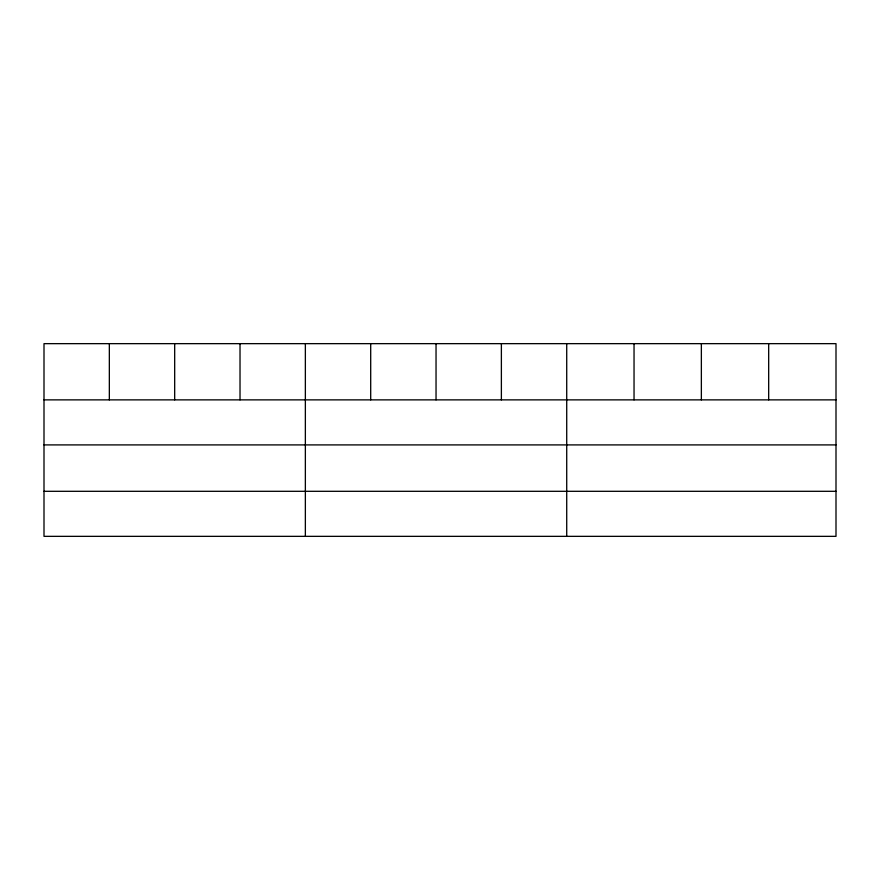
<?xml version="1.0" encoding="UTF-8"?>
<svg xmlns="http://www.w3.org/2000/svg" width="880" height="880" viewBox="0 0 880 880"><rect width="100%" height="100%" fill="white"/><g stroke="black" fill="none" stroke-linecap="round" stroke-linejoin="round"><path stroke-width="1.32" d="M836 444.906L836 343.651L44 343.651L44 536.349L836 536.349L836 444.906L44 444.906M44 399.872L836 399.872M44 491.304L836 491.304M768.68 343.651L768.68 399.872M701.36 343.651L701.36 399.872M634.04 343.651L634.04 399.872M566.72 343.651L566.72 536.349M501.38 343.651L501.38 399.872M436.04 343.651L436.04 399.872M370.7 343.651L370.7 399.872M305.36 343.651L305.36 536.349M240.02 343.651L240.02 399.872M174.68 343.651L174.68 399.872M109.34 343.651L109.34 399.872"/></g></svg>
